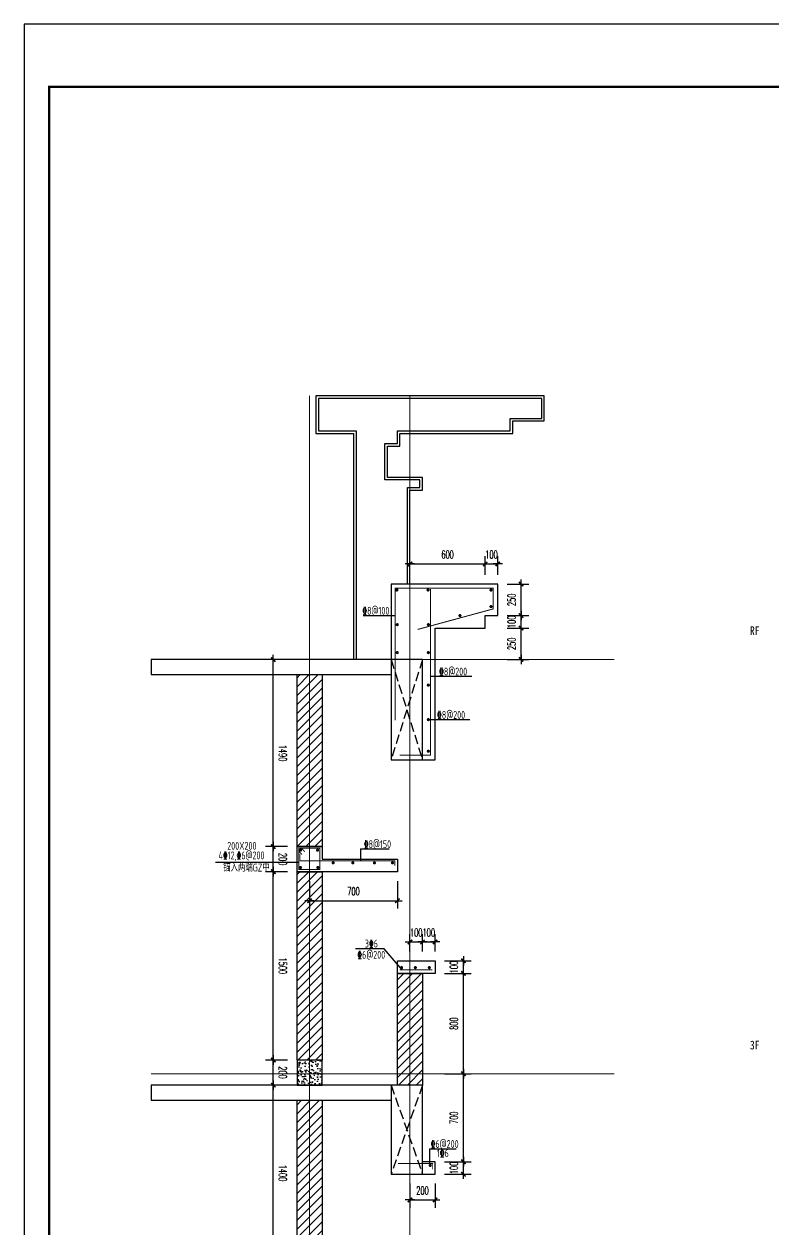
# Model space of a CAD drawing. Extents: x 169490 to 7584583, y -2399407 to 1374371.
# Drawn here: x 771970 to 777946, y 478782 to 488385 of the extents above; entities that cross this region are included whole.
import ezdxf

# ---------------------------------------------------------------- set-up
doc = ezdxf.new("R2010")
doc.units = 0
doc.header["$LTSCALE"] = 100
for name, pattern in [('ACAD_ISO10W100', [18.5, 12, -3, 0.5, -3]), ('DASH', [0.35, 0.25, -0.1]), ('DOTE', [2.42, 2, -0.2, 0.02, -0.2])]:
    doc.linetypes.add(name, pattern=pattern)
doc.layers.get('0').update_dxf_attribs({"linetype": 'CONTINUOUS'})
doc.layers.get('DEFPOINTS').update_dxf_attribs({"linetype": 'CONTINUOUS'})
for name, color, linetype in [('A-TEXT(房间)', 243, 'CONTINUOUS'), ('PUB_HATCH', 8, 'CONTINUOUS'), ('S-DETL-RBAR', 1, 'CONTINUOUS'), ('S-DETL-TEXT', 7, 'CONTINUOUS'), ('TEXT', 7, 'CONTINUOUS'), ('WALL', 7, 'CONTINUOUS'), ('图框', 140, 'CONTINUOUS'), ('尺寸标注', 3, 'CONTINUOUS'), ('立面-2', 45, 'CONTINUOUS')]:
    doc.layers.add(name, color=color, linetype=linetype)
doc.layers.add('DOTE', color=147, linetype='DOTE', lineweight=15)
doc.layers.add('rein', color=10, linetype='CONTINUOUS', lineweight=18)
doc.styles.add('DIM_FONT_T3', font='SIMPLEX', dxfattribs={"width": 0.494118, "bigfont": 'GBCBIG'})
doc.styles.add('TSSD_REIN', font='tssdeng.shx', dxfattribs={"width": 0.7, "bigfont": 'hztxt.shx'})
doc.styles.add('黑体', font='simhei.ttf', dxfattribs={"width": 0.7})
doc.dimstyles.new('DIMN100$TCH&&25', dxfattribs={"dimtxt": 63.75, "dimasz": 0.25, "dimexe": 62.5, "dimexo": 75, "dimgap": 43.125, "dimtad": 1, "dimdec": 0, "dimzin": 0, "dimdsep": 46, "dimtxsty": 'DIM_FONT_T3', "dimblk": '_DIMX', "dimcen": 0.09, "dimclrt": 7, "dimadec": 0, "dimazin": 0, "dimtfac": 1, "dimtdec": 0, "dimtix": 1, "dimtmove": 2, "dimatfit": 3, "dimldrblk": '_DIMX', "dimfxl": 10, "dimtolj": 1, "dimtzin": 0, "dimarcsym": 0})

# ---------------------------------------------------------------- blocks, each defined once
blk = doc.blocks.new('_DIMX')
blk.add_line((-150, 0), (150, 0))
at = {"const_width": 50}
blk.add_lwpolyline([(-70, -70), (70, 70)], dxfattribs=at)
blk = doc.blocks.new('*D370')
at = {"layer": 'DEFPOINTS', "color": 0, "transparency": 16777216}
for p in [(775245.4, 480924.8), (775471.4, 480924.8), (775245.4, 480824.8)]:
    blk.add_point(p, dxfattribs=at)
at = {"layer": '尺寸标注', "color": 0, "lineweight": -2, "transparency": 16777216}
for p, q in [((775320.4, 480924.8), (775533.9, 480924.8)), ((775471.4, 480925), (775471.4, 480925.3)), ((775471.4, 480824.8), (775471.4, 480924.8)), ((775320.4, 480824.8), (775533.9, 480824.8)), ((775471.4, 480824.5), (775471.4, 480824.3))]:
    blk.add_line(p, q, dxfattribs=at)
at = {"layer": '尺寸标注', "color": 0, "lineweight": -2, "transparency": 16777216, "xscale": 0.25, "yscale": 0.25, "zscale": 0.25}
for p, rotation in [((775471.4, 480924.8), 270), ((775471.4, 480824.8), 90)]:
    blk.add_blockref('_DIMX', p, dxfattribs=dict(at, rotation=rotation))
at = {"layer": '尺寸标注', "color": 7, "transparency": 16777216, "insert": (775396.4, 480874.8), "char_height": 63.75, "attachment_point": 5, "rotation": 90, "style": 'DIM_FONT_T3'}
blk.add_mtext('\\A1;100', dxfattribs=at)
blk = doc.blocks.new('*D371')
at = {"layer": 'DEFPOINTS', "color": 0, "transparency": 16777216}
for p in [(775245.4, 480824.8), (775471.4, 480824.8), (775245.4, 480024.8)]:
    blk.add_point(p, dxfattribs=at)
at = {"layer": '尺寸标注', "color": 0, "lineweight": -2, "transparency": 16777216}
for p, q in [((775320.4, 480824.8), (775533.9, 480824.8)), ((775471.4, 480025), (775471.4, 480824.5)), ((775320.4, 480024.8), (775533.9, 480024.8))]:
    blk.add_line(p, q, dxfattribs=at)
at = {"layer": '尺寸标注', "color": 0, "lineweight": -2, "transparency": 16777216, "xscale": 0.25, "yscale": 0.25, "zscale": 0.25}
for p, rotation in [((775471.4, 480824.8), 90), ((775471.4, 480024.8), 270)]:
    blk.add_blockref('_DIMX', p, dxfattribs=dict(at, rotation=rotation))
at = {"layer": '尺寸标注', "color": 7, "transparency": 16777216, "insert": (775396.4, 480424.8), "char_height": 63.75, "attachment_point": 5, "rotation": 90, "style": 'DIM_FONT_T3'}
blk.add_mtext('\\A1;800', dxfattribs=at)
blk = doc.blocks.new('*D372')
at = {"layer": 'DEFPOINTS', "color": 0, "transparency": 16777216}
for p in [(775245.4, 480024.8), (775471.4, 480024.8), (775245.4, 479325.1)]:
    blk.add_point(p, dxfattribs=at)
at = {"layer": '尺寸标注', "color": 0, "lineweight": -2, "transparency": 16777216}
for p, q in [((775320.4, 480024.8), (775533.9, 480024.8)), ((775471.4, 479325.3), (775471.4, 480024.5)), ((775320.4, 479325.1), (775533.9, 479325.1))]:
    blk.add_line(p, q, dxfattribs=at)
at = {"layer": '尺寸标注', "color": 0, "lineweight": -2, "transparency": 16777216, "xscale": 0.25, "yscale": 0.25, "zscale": 0.25}
for p, rotation in [((775471.4, 480024.8), 90), ((775471.4, 479325.1), 270)]:
    blk.add_blockref('_DIMX', p, dxfattribs=dict(at, rotation=rotation))
at = {"layer": '尺寸标注', "color": 7, "transparency": 16777216, "insert": (775396.4, 479674.9), "char_height": 63.75, "attachment_point": 5, "rotation": 90, "style": 'DIM_FONT_T3'}
blk.add_mtext('\\A1;700', dxfattribs=at)
blk = doc.blocks.new('*D373')
at = {"layer": 'DEFPOINTS', "color": 0, "transparency": 16777216}
for p in [(775245.4, 479325.1), (775471.4, 479325.1), (775245.4, 479225.1)]:
    blk.add_point(p, dxfattribs=at)
at = {"layer": '尺寸标注', "color": 0, "lineweight": -2, "transparency": 16777216}
for p, q in [((775320.4, 479325.1), (775533.9, 479325.1)), ((775471.4, 479325.3), (775471.4, 479325.6)), ((775471.4, 479225.1), (775471.4, 479325.1)), ((775320.4, 479225.1), (775533.9, 479225.1)), ((775471.4, 479224.8), (775471.4, 479224.6))]:
    blk.add_line(p, q, dxfattribs=at)
at = {"layer": '尺寸标注', "color": 0, "lineweight": -2, "transparency": 16777216, "xscale": 0.25, "yscale": 0.25, "zscale": 0.25}
for p, rotation in [((775471.4, 479325.1), 270), ((775471.4, 479225.1), 90)]:
    blk.add_blockref('_DIMX', p, dxfattribs=dict(at, rotation=rotation))
at = {"layer": '尺寸标注', "color": 7, "transparency": 16777216, "insert": (775396.4, 479275.1), "char_height": 63.75, "attachment_point": 5, "rotation": 90, "style": 'DIM_FONT_T3'}
blk.add_mtext('\\A1;100', dxfattribs=at)
blk = doc.blocks.new('*D374')
at = {"layer": 'DEFPOINTS', "color": 0, "transparency": 16777216}
for p in [(775045.4, 479225.1), (775245.4, 479225.1), (775245.4, 479020.2)]:
    blk.add_point(p, dxfattribs=at)
at = {"layer": '尺寸标注', "color": 0, "lineweight": -2, "transparency": 16777216}
for p, q in [((775045.4, 479150.1), (775045.4, 478957.7)), ((775245.4, 479150.1), (775245.4, 478957.7)), ((775045.6, 479020.2), (775245.1, 479020.2))]:
    blk.add_line(p, q, dxfattribs=at)
at = {"layer": '尺寸标注', "color": 0, "lineweight": -2, "transparency": 16777216, "xscale": 0.25, "yscale": 0.25, "zscale": 0.25, "rotation": 180}
blk.add_blockref('_DIMX', (775045.4, 479020.2), dxfattribs=at)
at = {"layer": '尺寸标注', "color": 0, "lineweight": -2, "transparency": 16777216, "xscale": 0.25, "yscale": 0.25, "zscale": 0.25}
blk.add_blockref('_DIMX', (775245.4, 479020.2), dxfattribs=at)
at = {"layer": '尺寸标注', "color": 7, "transparency": 16777216, "insert": (775145.4, 479095.2), "char_height": 63.75, "attachment_point": 5, "style": 'DIM_FONT_T3'}
blk.add_mtext('\\A1;200', dxfattribs=at)
blk = doc.blocks.new('*D375')
at = {"layer": 'DEFPOINTS', "color": 0, "transparency": 16777216}
for p in [(775245.4, 481075.1), (775145.4, 480924.5), (775245.4, 480924.5)]:
    blk.add_point(p, dxfattribs=at)
at = {"layer": '尺寸标注', "color": 0, "lineweight": -2, "transparency": 16777216}
for p, q in [((775145.1, 481075.1), (775144.9, 481075.1)), ((775145.4, 480999.5), (775145.4, 481137.6)), ((775145.4, 481075.1), (775245.4, 481075.1)), ((775245.4, 480999.5), (775245.4, 481137.6)), ((775245.6, 481075.1), (775245.9, 481075.1))]:
    blk.add_line(p, q, dxfattribs=at)
at = {"layer": '尺寸标注', "color": 0, "lineweight": -2, "transparency": 16777216, "xscale": 0.25, "yscale": 0.25, "zscale": 0.25}
blk.add_blockref('_DIMX', (775145.4, 481075.1), dxfattribs=at)
at = {"layer": '尺寸标注', "color": 0, "lineweight": -2, "transparency": 16777216, "xscale": 0.25, "yscale": 0.25, "zscale": 0.25, "rotation": 180}
blk.add_blockref('_DIMX', (775245.4, 481075.1), dxfattribs=at)
at = {"layer": '尺寸标注', "color": 7, "transparency": 16777216, "insert": (775195.4, 481150.1), "char_height": 63.75, "attachment_point": 5, "style": 'DIM_FONT_T3'}
blk.add_mtext('\\A1;100', dxfattribs=at)
blk = doc.blocks.new('*D387')
at = {"layer": 'DEFPOINTS', "color": 0, "transparency": 16777216}
for p in [(773955.9, 483324.8), (774145.2, 483324.8), (774145.2, 481834.8)]:
    blk.add_point(p, dxfattribs=at)
at = {"layer": '尺寸标注', "color": 0, "lineweight": -2, "transparency": 16777216}
for p, q in [((774070.2, 483324.8), (773893.4, 483324.8)), ((773955.9, 481835), (773955.9, 483324.5)), ((774070.2, 481834.8), (773893.4, 481834.8))]:
    blk.add_line(p, q, dxfattribs=at)
at = {"layer": '尺寸标注', "color": 0, "lineweight": -2, "transparency": 16777216, "xscale": 0.25, "yscale": 0.25, "zscale": 0.25}
for p, rotation in [((773955.9, 483324.8), 90.00144266210356), ((773955.9, 481834.8), 270.0014426621036)]:
    blk.add_blockref('_DIMX', p, dxfattribs=dict(at, rotation=rotation))
at = {"layer": '尺寸标注', "color": 7, "transparency": 16777216, "insert": (774030.9, 482579.8), "char_height": 63.75, "attachment_point": 5, "rotation": 270.00144, "style": 'DIM_FONT_T3'}
blk.add_mtext('\\A1;1490', dxfattribs=at)
blk = doc.blocks.new('*D388')
at = {"layer": 'DEFPOINTS', "color": 0, "transparency": 16777216}
for p in [(773955.9, 481834.8), (774145.2, 481834.8), (774145.2, 481634.8)]:
    blk.add_point(p, dxfattribs=at)
at = {"layer": '尺寸标注', "color": 0, "lineweight": -2, "transparency": 16777216}
for p, q in [((774070.2, 481834.8), (773893.4, 481834.8)), ((773955.9, 481635), (773955.9, 481834.5)), ((774070.2, 481634.8), (773893.4, 481634.8))]:
    blk.add_line(p, q, dxfattribs=at)
at = {"layer": '尺寸标注', "color": 0, "lineweight": -2, "transparency": 16777216, "xscale": 0.25, "yscale": 0.25, "zscale": 0.25}
for p, rotation in [((773955.9, 481834.8), 90.00144266213414), ((773955.9, 481634.8), 270.0014426621341)]:
    blk.add_blockref('_DIMX', p, dxfattribs=dict(at, rotation=rotation))
at = {"layer": '尺寸标注', "color": 7, "transparency": 16777216, "insert": (774030.9, 481734.8), "char_height": 63.75, "attachment_point": 5, "rotation": 270.00144, "style": 'DIM_FONT_T3'}
blk.add_mtext('\\A1;200', dxfattribs=at)
blk = doc.blocks.new('*D389')
at = {"layer": 'DEFPOINTS', "color": 0, "transparency": 16777216}
for p in [(773955.9, 481634.8), (774145.2, 481634.8), (774145.2, 480134.8)]:
    blk.add_point(p, dxfattribs=at)
at = {"layer": '尺寸标注', "color": 0, "lineweight": -2, "transparency": 16777216}
for p, q in [((774070.2, 481634.8), (773893.4, 481634.8)), ((773956, 480135), (773955.9, 481634.5)), ((774070.2, 480134.8), (773893.5, 480134.8))]:
    blk.add_line(p, q, dxfattribs=at)
at = {"layer": '尺寸标注', "color": 0, "lineweight": -2, "transparency": 16777216, "xscale": 0.25, "yscale": 0.25, "zscale": 0.25}
for p, rotation in [((773955.9, 481634.8), 90.0014426621089), ((773956, 480134.8), 270.0014426621089)]:
    blk.add_blockref('_DIMX', p, dxfattribs=dict(at, rotation=rotation))
at = {"layer": '尺寸标注', "color": 7, "transparency": 16777216, "insert": (774031, 480884.8), "char_height": 63.75, "attachment_point": 5, "rotation": 270.00144, "style": 'DIM_FONT_T3'}
blk.add_mtext('\\A1;1500', dxfattribs=at)
blk = doc.blocks.new('*D390')
at = {"layer": 'DEFPOINTS', "color": 0, "transparency": 16777216}
for p in [(773956, 480134.8), (774145.2, 480134.8), (774145.2, 479934.8)]:
    blk.add_point(p, dxfattribs=at)
at = {"layer": '尺寸标注', "color": 0, "lineweight": -2, "transparency": 16777216}
for p, q in [((774070.2, 480134.8), (773893.5, 480134.8)), ((773956, 479935), (773956, 480134.5)), ((774070.2, 479934.8), (773893.5, 479934.8))]:
    blk.add_line(p, q, dxfattribs=at)
at = {"layer": '尺寸标注', "color": 0, "lineweight": -2, "transparency": 16777216, "xscale": 0.25, "yscale": 0.25, "zscale": 0.25}
for p, rotation in [((773956, 480134.8), 90.00144266221554), ((773956, 479934.8), 270.0014426622155)]:
    blk.add_blockref('_DIMX', p, dxfattribs=dict(at, rotation=rotation))
at = {"layer": '尺寸标注', "color": 7, "transparency": 16777216, "insert": (774031, 480034.8), "char_height": 63.75, "attachment_point": 5, "rotation": 270.00144, "style": 'DIM_FONT_T3'}
blk.add_mtext('\\A1;200', dxfattribs=at)
blk = doc.blocks.new('*D391')
at = {"layer": 'DEFPOINTS', "color": 0, "transparency": 16777216}
for p in [(773956, 479934.8), (774145.2, 479934.8), (774145.3, 478534.8)]:
    blk.add_point(p, dxfattribs=at)
at = {"layer": '尺寸标注', "color": 0, "lineweight": -2, "transparency": 16777216}
for p, q in [((774070.2, 479934.8), (773893.5, 479934.8)), ((773956, 478535), (773956, 479934.5)), ((774070.3, 478534.8), (773893.5, 478534.8))]:
    blk.add_line(p, q, dxfattribs=at)
at = {"layer": '尺寸标注', "color": 0, "lineweight": -2, "transparency": 16777216, "xscale": 0.25, "yscale": 0.25, "zscale": 0.25}
for p, rotation in [((773956, 479934.8), 90.00144266210793), ((773956, 478534.8), 270.0014426621079)]:
    blk.add_blockref('_DIMX', p, dxfattribs=dict(at, rotation=rotation))
at = {"layer": '尺寸标注', "color": 7, "transparency": 16777216, "insert": (774031, 479234.8), "char_height": 63.75, "attachment_point": 5, "rotation": 270.00144, "style": 'DIM_FONT_T3'}
blk.add_mtext('\\A1;1400', dxfattribs=at)
blk = doc.blocks.new('*D401')
at = {"layer": 'DEFPOINTS', "color": 0, "transparency": 16777216}
for p in [(774245.4, 481634.8), (774945.4, 481634.8), (774945.4, 481403.4)]:
    blk.add_point(p, dxfattribs=at)
at = {"layer": '尺寸标注', "color": 0, "lineweight": -2, "transparency": 16777216}
for p, q in [((774245.4, 481559.8), (774245.4, 481340.9)), ((774945.4, 481559.8), (774945.4, 481340.9)), ((774245.6, 481403.4), (774945.1, 481403.4))]:
    blk.add_line(p, q, dxfattribs=at)
at = {"layer": '尺寸标注', "color": 0, "lineweight": -2, "transparency": 16777216, "xscale": 0.25, "yscale": 0.25, "zscale": 0.25, "rotation": 180}
blk.add_blockref('_DIMX', (774245.4, 481403.4), dxfattribs=at)
at = {"layer": '尺寸标注', "color": 0, "lineweight": -2, "transparency": 16777216, "xscale": 0.25, "yscale": 0.25, "zscale": 0.25}
blk.add_blockref('_DIMX', (774945.4, 481403.4), dxfattribs=at)
at = {"layer": '尺寸标注', "color": 7, "transparency": 16777216, "insert": (774595.4, 481478.4), "char_height": 63.75, "attachment_point": 5, "style": 'DIM_FONT_T3'}
blk.add_mtext('\\A1;700', dxfattribs=at)
blk = doc.blocks.new('*D693')
at = {"layer": 'DEFPOINTS', "color": 0, "transparency": 16777216}
for p in [(775745.4, 484085.7), (775645.4, 483924.8), (775745.4, 483924.8)]:
    blk.add_point(p, dxfattribs=at)
at = {"layer": '尺寸标注', "color": 0, "lineweight": -2, "transparency": 16777216}
for p, q in [((775645.4, 483999.8), (775645.4, 484148.2)), ((775745.4, 483999.8), (775745.4, 484148.2)), ((775645.1, 484085.7), (775644.9, 484085.7)), ((775645.4, 484085.7), (775745.4, 484085.7)), ((775745.6, 484085.7), (775745.9, 484085.7))]:
    blk.add_line(p, q, dxfattribs=at)
at = {"layer": '尺寸标注', "color": 0, "lineweight": -2, "transparency": 16777216, "xscale": 0.25, "yscale": 0.25, "zscale": 0.25}
blk.add_blockref('_DIMX', (775645.4, 484085.7), dxfattribs=at)
at = {"layer": '尺寸标注', "color": 0, "lineweight": -2, "transparency": 16777216, "xscale": 0.25, "yscale": 0.25, "zscale": 0.25, "rotation": 180}
blk.add_blockref('_DIMX', (775745.4, 484085.7), dxfattribs=at)
at = {"layer": '尺寸标注', "color": 7, "transparency": 16777216, "insert": (775695.4, 484160.7), "char_height": 63.75, "attachment_point": 5, "style": 'DIM_FONT_T3'}
blk.add_mtext('\\A1;100', dxfattribs=at)
blk = doc.blocks.new('*D694')
at = {"layer": 'DEFPOINTS', "color": 0, "transparency": 16777216}
for p in [(775645.4, 484085.7), (775045.4, 483924.8), (775645.4, 483924.8)]:
    blk.add_point(p, dxfattribs=at)
at = {"layer": '尺寸标注', "color": 0, "lineweight": -2, "transparency": 16777216}
for p, q in [((775045.4, 483999.8), (775045.4, 484148.2)), ((775645.4, 483999.8), (775645.4, 484148.2)), ((775045.6, 484085.7), (775645.1, 484085.7))]:
    blk.add_line(p, q, dxfattribs=at)
at = {"layer": '尺寸标注', "color": 0, "lineweight": -2, "transparency": 16777216, "xscale": 0.25, "yscale": 0.25, "zscale": 0.25, "rotation": 180}
blk.add_blockref('_DIMX', (775045.4, 484085.7), dxfattribs=at)
at = {"layer": '尺寸标注', "color": 0, "lineweight": -2, "transparency": 16777216, "xscale": 0.25, "yscale": 0.25, "zscale": 0.25}
blk.add_blockref('_DIMX', (775645.4, 484085.7), dxfattribs=at)
at = {"layer": '尺寸标注', "color": 7, "transparency": 16777216, "insert": (775345.4, 484160.7), "char_height": 63.75, "attachment_point": 5, "style": 'DIM_FONT_T3'}
blk.add_mtext('\\A1;600', dxfattribs=at)
blk = doc.blocks.new('*D695')
at = {"layer": 'DEFPOINTS', "color": 0, "transparency": 16777216}
for p in [(775745.4, 483924.8), (775931.1, 483924.8), (775745.4, 483674.8)]:
    blk.add_point(p, dxfattribs=at)
at = {"layer": '尺寸标注', "color": 0, "lineweight": -2, "transparency": 16777216}
for p, q in [((775820.4, 483924.8), (775993.6, 483924.8)), ((775931.1, 483675), (775931.1, 483924.5)), ((775820.4, 483674.8), (775993.6, 483674.8))]:
    blk.add_line(p, q, dxfattribs=at)
at = {"layer": '尺寸标注', "color": 0, "lineweight": -2, "transparency": 16777216, "xscale": 0.25, "yscale": 0.25, "zscale": 0.25}
for p, rotation in [((775931.1, 483924.8), 90), ((775931.1, 483674.8), 270)]:
    blk.add_blockref('_DIMX', p, dxfattribs=dict(at, rotation=rotation))
at = {"layer": '尺寸标注', "color": 7, "transparency": 16777216, "insert": (775856.1, 483799.8), "char_height": 63.75, "attachment_point": 5, "rotation": 90, "style": 'DIM_FONT_T3'}
blk.add_mtext('\\A1;250', dxfattribs=at)
blk = doc.blocks.new('*D696')
at = {"layer": 'DEFPOINTS', "color": 0, "transparency": 16777216}
for p in [(775745.4, 483674.8), (775931.1, 483674.8), (775745.4, 483574.8)]:
    blk.add_point(p, dxfattribs=at)
at = {"layer": '尺寸标注', "color": 0, "lineweight": -2, "transparency": 16777216}
for p, q in [((775820.4, 483674.8), (775993.6, 483674.8)), ((775931.1, 483675), (775931.1, 483675.3)), ((775931.1, 483574.8), (775931.1, 483674.8)), ((775820.4, 483574.8), (775993.6, 483574.8)), ((775931.1, 483574.5), (775931.1, 483574.3))]:
    blk.add_line(p, q, dxfattribs=at)
at = {"layer": '尺寸标注', "color": 0, "lineweight": -2, "transparency": 16777216, "xscale": 0.25, "yscale": 0.25, "zscale": 0.25}
for p, rotation in [((775931.1, 483674.8), 270), ((775931.1, 483574.8), 90)]:
    blk.add_blockref('_DIMX', p, dxfattribs=dict(at, rotation=rotation))
at = {"layer": '尺寸标注', "color": 7, "transparency": 16777216, "insert": (775856.1, 483624.8), "char_height": 63.75, "attachment_point": 5, "rotation": 90, "style": 'DIM_FONT_T3'}
blk.add_mtext('\\A1;100', dxfattribs=at)
blk = doc.blocks.new('*D697')
at = {"layer": 'DEFPOINTS', "color": 0, "transparency": 16777216}
for p in [(775745.4, 483574.8), (775931.1, 483574.8), (775745.4, 483324.8)]:
    blk.add_point(p, dxfattribs=at)
at = {"layer": '尺寸标注', "color": 0, "lineweight": -2, "transparency": 16777216}
for p, q in [((775820.4, 483574.8), (775993.6, 483574.8)), ((775931.1, 483325), (775931.1, 483574.5)), ((775820.4, 483324.8), (775993.6, 483324.8))]:
    blk.add_line(p, q, dxfattribs=at)
at = {"layer": '尺寸标注', "color": 0, "lineweight": -2, "transparency": 16777216, "xscale": 0.25, "yscale": 0.25, "zscale": 0.25}
for p, rotation in [((775931.1, 483574.8), 90), ((775931.1, 483324.8), 270)]:
    blk.add_blockref('_DIMX', p, dxfattribs=dict(at, rotation=rotation))
at = {"layer": '尺寸标注', "color": 7, "transparency": 16777216, "insert": (775856.1, 483449.8), "char_height": 63.75, "attachment_point": 5, "rotation": 90, "style": 'DIM_FONT_T3'}
blk.add_mtext('\\A1;250', dxfattribs=at)
blk = doc.blocks.new('*D698')
at = {"layer": 'DEFPOINTS', "color": 0, "transparency": 16777216}
for p in [(775145.4, 481075.1), (775045.4, 480924.5), (775145.4, 480924.5)]:
    blk.add_point(p, dxfattribs=at)
at = {"layer": '尺寸标注', "color": 0, "lineweight": -2, "transparency": 16777216}
for p, q in [((775045.1, 481075.1), (775044.9, 481075.1)), ((775045.4, 480999.5), (775045.4, 481137.6)), ((775045.4, 481075.1), (775145.4, 481075.1)), ((775145.4, 480999.5), (775145.4, 481137.6)), ((775145.6, 481075.1), (775145.9, 481075.1))]:
    blk.add_line(p, q, dxfattribs=at)
at = {"layer": '尺寸标注', "color": 0, "lineweight": -2, "transparency": 16777216, "xscale": 0.25, "yscale": 0.25, "zscale": 0.25}
blk.add_blockref('_DIMX', (775045.4, 481075.1), dxfattribs=at)
at = {"layer": '尺寸标注', "color": 0, "lineweight": -2, "transparency": 16777216, "xscale": 0.25, "yscale": 0.25, "zscale": 0.25, "rotation": 180}
blk.add_blockref('_DIMX', (775145.4, 481075.1), dxfattribs=at)
at = {"layer": '尺寸标注', "color": 7, "transparency": 16777216, "insert": (775095.4, 481150.1), "char_height": 63.75, "attachment_point": 5, "style": 'DIM_FONT_T3'}
blk.add_mtext('\\A1;100', dxfattribs=at)
blk = doc.blocks.new('whhhh')
at = {"layer": 'S-DETL-RBAR', "const_width": 7.5}
blk.add_lwpolyline([(5842881.5, -2287989.3), (5843049, -2287989.3), (5843049, -2288159.1), (5842881.5, -2288159.1)], close=True, dxfattribs=at)
for points in [[(5842881.5, -2288012.3), (5842907.4, -2288038.3)], [(5843648.6, -2288129), (5843648.6, -2288090.1), (5842891.9, -2288090.1), (5842891.9, -2288035)], [(5842930.4, -2288015.3), (5842904.4, -2287989.3)]]:
    blk.add_lwpolyline(points, dxfattribs=at)
at = {"layer": 'S-DETL-RBAR', "const_width": 12.5}
for points in [[(5842889.7, -2288005.1, 1), (5842902.2, -2288005.1, 1)], [(5843025.3, -2288005.1, 1), (5843037.8, -2288005.1, 1)], [(5842889.3, -2288143.1, 1), (5842901.8, -2288143.1, 1)], [(5843027.5, -2288143.1, 1), (5843040, -2288143.1, 1)], [(5843149.5, -2288105.7, 1), (5843162, -2288105.7, 1)], [(5843306.5, -2288105.7, 1), (5843319, -2288105.7, 1)], [(5843478.5, -2288105.7, 1), (5843491, -2288105.7, 1)], [(5843623.2, -2288105.7, 1), (5843635.7, -2288105.7, 1)]]:
    blk.add_lwpolyline(points, format="xyb", close=True, dxfattribs=at)
at = {"layer": 'S-DETL-TEXT'}
for p, q in [((5843374.4, -2287994.1), (5843603.7, -2287994.1)), ((5843374.4, -2287994.1), (5843374.4, -2288090.1)), ((5842217.5, -2288100.1), (5842615.2, -2288100.1)), ((5842217.5, -2288100.1), (5842881.5, -2288100.1))]:
    blk.add_line(p, q, dxfattribs=at)
at = {"layer": 'S-DETL-TEXT', "style": 'TSSD_REIN', "width": 0.7}
for s, p in [('200X200', (5842311.5, -2288001.3, 3.7)), ('%%1328@150', (5843400.7, -2287987.8, 3.7)), ('4%%13212,%%1326@200', (5842242.7, -2288077.2, 3.7)), ('锚入两端GZ中', (5842279, -2288174.5))]:
    blk.add_text(s, height=62.5, dxfattribs=at).set_placement(p)

msp = doc.modelspace()

# ---------------------------------------------------------------- hatches: boundary and pattern name
at = {"layer": 'PUB_HATCH'}
h = msp.add_hatch(dxfattribs=at)
h.set_pattern_fill('普通砖', color=256, scale=20, style=0)
h.set_pattern_definition([(45, (-538482.084, -145534.774), (-35.3553532, 35.3553532), [])])
h.paths.add_polyline_path([(774145.4, 483204.8), (774345.4, 483204.8), (774345.4, 481834.8), (774145.4, 481834.8)])
h = msp.add_hatch(dxfattribs=at)
h.set_pattern_fill('普通砖', color=256, scale=20, style=0)
h.set_pattern_definition([(45, (-538482.084, -147100.774), (-35.3553532, 35.3553532), [])])
h.paths.add_polyline_path([(774145.4, 481634.8), (774345.4, 481634.8), (774345.4, 480134.8), (774145.4, 480134.8)])
h = msp.add_hatch(dxfattribs=at)
h.set_pattern_fill('普通砖', color=256, scale=20, style=0)
h.set_pattern_definition([(45, (-537682.084, -145534.774), (-35.3553532, 35.3553532), [])])
h.paths.add_polyline_path([(774945.4, 480824.8), (775145.4, 480824.8), (775145.4, 479934.8), (774945.4, 479934.8)])
at = {"layer": 'PUB_HATCH', "linetype": 'Continuous'}
h = msp.add_hatch(dxfattribs=at)
h.set_pattern_fill('混凝土', color=256, scale=10, style=0)
h.set_pattern_definition([(50, (-540550.454, -146766.34), (71.7260183, -6.2752135), [7.5, -82.5]), (355, (-540550.454, -146766.34), (-13.8751334, 75.2192134), [6, -66]), (100.4514, (-540544.48, -146766.86), (57.8509382, 68.9439542), [6.374019, -70.1142112]), (46.1842, (-540550.45, -146746.34), (106.724105, -16.5519014), [11.25, -123.75]), (96.6356, (-540541.56, -146747.72), (93.4662706, 97.411787), [9.561029, -105.1713]), (351.1842, (-540550.45, -146746.34), (93.4661945, 97.41186), [9, -99]), (21, (-540540.454, -146751.34), (59.6907052, -40.261889), [7.5, -82.5]), (326, (-540540.454, -146751.34), (24.3315332, 72.5150045), [6, -66]), (71.4514, (-540535.48, -146754.694), (84.022263, 32.2530497), [6.374019, -70.1142112]), (37.5, (-540550.454, -146766.34), (1.21598553, 33.2893854), [0, -65.2, 0, -67, 0, -66.25]), (7.5, (-540550.454, -146766.34), (26.30695374, 39.4411712), [0, -38.2, 0, -63.7, 0, -25.25]), (327.5, (-540572.754, -146766.34), (53.3822436, -2.25548717), [0, -25, 0, -78, 0, -103.5]), (317.5, (-540582.754, -146766.34), (58.318617, 10.0104982), [0, -32.5, 0, -51.8, 0, -73.5])])
h.paths.add_polyline_path([(774345.4, 480134.8), (774145.4, 480134.8), (774145.4, 479934.8), (774345.4, 479934.8)])
at = {"layer": 'PUB_HATCH'}
h = msp.add_hatch(dxfattribs=at)
h.set_pattern_fill('普通砖', color=256, scale=20, style=0)
h.set_pattern_definition([(45, (-538482.084, -149501.073), (-35.3553532, 35.3553532), [])])
h.paths.add_polyline_path([(774145.4, 479814.8), (774345.4, 479814.8), (774345.4, 478534.8), (774145.4, 478534.8)])

# ---------------------------------------------------------------- linework, layer by layer
for p, q in [((774840.3, 481019, 0), (774611, 481019, 0)), ((774983.3, 480852.9), (774840.3, 481019, 0))]:
    msp.add_line(p, q)
at = {"layer": 'DOTE', "linetype": 'ACAD_ISO10W100', "ltscale": 100}
for p, q in [((774245.4, 485424.8), (774245.4, 471224.8)), ((775045.4, 485424.8), (775045.4, 471224.8)), ((772981.8, 483324.8), (776672.5, 483324.8)), ((772981.8, 480024.8), (776672.5, 480024.8)), ((772981.8, 480024.8), (776672.5, 480024.8))]:
    msp.add_line(p, q, dxfattribs=at)
at = {"layer": 'rein', "const_width": 7.5}
msp.add_lwpolyline([(774963.6, 480852.9), (775223.8, 480852.9)], dxfattribs=at)
at = {"layer": 'rein', "const_width": 12.5}
for points in [[(774972.3, 480870.7, 1), (774984.8, 480870.7, 1)], [(775082.2, 480870.7, 1), (775094.7, 480870.7, 1)], [(775193.6, 480870.7, 1), (775206.1, 480870.7, 1)]]:
    msp.add_lwpolyline(points, format="xyb", close=True, dxfattribs=at)
at = {"layer": 'S-DETL-RBAR', "const_width": 7.5}
for points in [[(774926.5, 482840.3), (774926.5, 483893.9), (775709.5, 483893.9), (775709.5, 483727.7), (775107.1, 483564.2)], [(775208.4, 483885.9), (775208.4, 482563.1), (774962.6, 482563.1)], [(775226.5, 479264.7), (775226.5, 479310.7), (774950.3, 479310.7)]]:
    msp.add_lwpolyline(points, dxfattribs=at)
at = {"layer": 'S-DETL-RBAR', "const_width": 12.5}
for points in [[(774934.8, 483878.1, 1), (774947.3, 483878.1, 1)], [(775183.4, 483878.1, 1), (775195.9, 483878.1, 1)], [(775685.1, 483878.1, 1), (775697.6, 483878.1, 1)], [(775685.1, 483746.3, 1), (775697.6, 483746.3, 1)], [(775438, 483674.2, 1), (775450.5, 483674.2, 1)], [(774938, 483602.3, 1), (774950.5, 483602.3, 1)], [(775185.8, 483602.3, 1), (775198.3, 483602.3, 1)], [(774938, 483379.6, 1), (774950.5, 483379.6, 1)], [(775185.8, 483379.6, 1), (775198.3, 483379.6, 1)], [(775185.8, 483120.5, 1), (775198.3, 483120.5, 1)], [(775185.8, 482845.9, 1), (775198.3, 482845.9, 1)], [(775185.8, 482594.5, 1), (775198.3, 482594.5, 1)], [(775201.1, 479295.2, 1), (775213.6, 479295.2, 1)]]:
    msp.add_lwpolyline(points, format="xyb", close=True, dxfattribs=at)
at = {"layer": 'S-DETL-TEXT'}
for p, q in [((774671.8, 483675.5), (774926.5, 483675.5)), ((775208.4, 483191.2), (775538, 483191.2)), ((775192, 482845.9), (775521.7, 482845.9)), ((775201.3, 479428.2), (775414.1, 479428.2)), ((775201.3, 479428.2), (775201.3, 479310.7))]:
    msp.add_line(p, q, dxfattribs=at)
at = {"layer": 'WALL'}
for p, q in [((775745.4, 483924.8), (774895.4, 483924.8)), ((774895.4, 483924.8), (774895.4, 483324.8)), ((775745.4, 483674.8), (775745.4, 483924.8)), ((775645.4, 483574.8), (775645.4, 483674.8)), ((775645.4, 483674.8), (775745.4, 483674.8)), ((775245.4, 482524.8), (775245.4, 483574.8)), ((775245.4, 483574.8), (775645.4, 483574.8)), ((774895.4, 483324.8), (772981.8, 483324.8)), ((772981.8, 483324.8), (772981.8, 483204.8)), ((772981.8, 483204.8), (774895.4, 483204.8)), ((774895.4, 483204.8), (774895.4, 482524.8)), ((774895.4, 482524.8), (775245.4, 482524.8)), ((775145.4, 479934.8), (772981.8, 479934.8)), ((772981.8, 479934.8), (772981.8, 479814.8)), ((774895.4, 479934.8), (774895.4, 479225.1)), ((775145.4, 479225.1), (775145.4, 479934.8)), ((772981.8, 479814.8), (774145.4, 479814.8)), ((774145.4, 479814.8), (774145.4, 479814.8)), ((774145.4, 479814.8), (774445.4, 479814.8)), ((774445.4, 479814.8), (774445.4, 479814.8)), ((774445.4, 479814.8), (774895.4, 479814.8)), ((775245.4, 479325.1), (775145.4, 479325.1)), ((775245.4, 479225.1), (775245.4, 479325.1)), ((774895.4, 479225.1), (775245.4, 479225.1))]:
    msp.add_line(p, q, dxfattribs=at)
at = {"layer": 'WALL', "linetype": 'DASH', "ltscale": 3}
for p, q in [((775145.4, 483324.8), (774895.4, 482524.8)), ((774895.4, 483324.8), (775145.4, 482524.8)), ((775145.4, 479934.8), (774895.4, 479225.1)), ((774895.4, 479934.8), (775145.4, 479225.1))]:
    msp.add_line(p, q, dxfattribs=at)
at = {"layer": 'WALL'}
for points in [[(775145.4, 483324.8), (774895.4, 483324.8), (774895.4, 482524.8), (775145.4, 482524.8)], [(774145.4, 483204.8), (774345.4, 483204.8), (774345.4, 481834.8), (774145.4, 481834.8)], [(774145.4, 481634.8), (774345.4, 481634.8), (774345.4, 480134.8), (774145.4, 480134.8)], [(774945.4, 480924.8), (775245.4, 480924.8), (775245.4, 480824.8), (775145.4, 480824.8), (775145.4, 480824.8), (774945.4, 480824.8)], [(774945.4, 480824.8), (775145.4, 480824.8), (775145.4, 479934.8), (774945.4, 479934.8)], [(774345.4, 480134.8), (774145.4, 480134.8), (774145.4, 479934.8), (774345.4, 479934.8)], [(774145.4, 479814.8), (774345.4, 479814.8), (774345.4, 478534.8), (774145.4, 478534.8)]]:
    msp.add_lwpolyline(points, close=True, dxfattribs=at)
msp.add_lwpolyline([(774345.4, 481734.8), (774945.4, 481734.8), (774945.4, 481634.8), (774145.4, 481634.8), (774145.4, 481834.8), (774345.4, 481834.8), (774345.4, 481734.8)], dxfattribs=at)
at = {"layer": '图框'}
msp.add_lwpolyline([(771969.8, 488385.4), (771969.8, 467365.4), (783849.8, 467365.4), (783849.8, 488385.4)], close=True, dxfattribs=at)
at = {"layer": '图框', "const_width": 20}
msp.add_lwpolyline([(772169.8, 487885.4), (772169.8, 467565.4), (783649.8, 467565.4), (783649.8, 487885.4)], close=True, dxfattribs=at)
at = {"layer": '立面-2', "color": 36}
for points in [[(775045.4, 483924.8), (775045.4, 484674.8), (775145.4, 484674.8), (775145.4, 484774.8), (774865.4, 484774.8), (774865.4, 485024.8), (774965.4, 485024.8), (774965.4, 485124.8), (775865.4, 485124.8), (775865.4, 485224.8), (776115.4, 485224.8), (776115.4, 485424.8), (774295.4, 485424.8), (774295.4, 485124.8), (774595.4, 485124.8), (774595.4, 483324.8)], [(775025.4, 483924.8), (775025.4, 484694.8), (775125.4, 484694.8), (775125.4, 484754.8), (774845.4, 484754.8), (774845.4, 485044.8), (774945.4, 485044.8), (774945.4, 485144.8), (775845.4, 485144.8), (775845.4, 485244.8), (776095.4, 485244.8), (776095.4, 485404.8), (774315.4, 485404.8), (774315.4, 485144.8), (774615.4, 485144.8), (774615.4, 483324.8)]]:
    msp.add_lwpolyline(points, dxfattribs=at)

# ---------------------------------------------------------------- block references
at = {"layer": 'S-DETL-RBAR'}
msp.add_blockref('whhhh', (-5068722.7, 2769810.6), dxfattribs=at)

# ---------------------------------------------------------------- texts
at = {"layer": 'A-TEXT(房间)', "style": '黑体', "width": 0.8}
for s, p in [('RF', (777755.5, 483519.3)), ('3F', (777755.5, 480219.3))]:
    msp.add_text(s, height=70, dxfattribs=at).set_placement(p)
at = {"layer": 'S-DETL-TEXT', "style": 'TSSD_REIN', "width": 0.7}
for s, p in [('%%1328@100', (774666.6, 483681.8, 3.7)), ('%%1328@200', (775278.1, 483197.5, 3.7)), ('%%1328@200', (775261.8, 482852.2, 3.7)), ('%%1326@200', (775211, 479434.6, 3.7)), ('1%%1326', (775260.2, 479361.7, 3.7))]:
    msp.add_text(s, height=62.5, dxfattribs=at).set_placement(p)
at = {"layer": 'TEXT', "color": 7, "style": 'TSSD_REIN', "width": 0.7}
for s, p in [('3%%1326', (774686, 481030.7, 3.7)), ('%%1326@200', (774626.2, 480941.6, 3.7))]:
    msp.add_text(s, height=62.5, dxfattribs=at).set_placement(p)

# ---------------------------------------------------------------- dimensions: what is measured, and where the dimension line sits
at = {"layer": '尺寸标注'}
for p1, p2, distance, picture, middle in [((775045.4, 483924.8), (775645.4, 483924.8), 160.9, '*D694', (775345.4, 484160.7)), ((775645.4, 483924.8), (775745.4, 483924.8), 160.9, '*D693', (775695.4, 484160.7)), ((775745.4, 483674.8), (775745.4, 483924.8), -185.7, '*D695', (775856.1, 483799.8)), ((775745.4, 483574.8), (775745.4, 483674.8), -185.7, '*D696', (775856.1, 483624.8)), ((775745.4, 483324.8), (775745.4, 483574.8), -185.7, '*D697', (775856.1, 483449.8)), ((774145.2, 481834.8), (774145.2, 483324.8), 189.3, '*D387', (774030.9, 482579.8)), ((774145.2, 481634.8), (774145.2, 481834.8), 189.3, '*D388', (774030.9, 481734.8)), ((774145.2, 480134.8), (774145.2, 481634.8), 189.3, '*D389', (774031, 480884.8)), ((774245.4, 481634.8), (774945.4, 481634.8), -231.4, '*D401', (774595.4, 481478.4)), ((775045.4, 480924.5), (775145.4, 480924.5), 150.6, '*D698', (775095.4, 481150.1)), ((775145.4, 480924.5), (775245.4, 480924.5), 150.6, '*D375', (775195.4, 481150.1)), ((775245.4, 480824.8), (775245.4, 480924.8), -226, '*D370', (775396.4, 480874.8)), ((775245.4, 480024.8), (775245.4, 480824.8), -226, '*D371', (775396.4, 480424.8)), ((774145.2, 479934.8), (774145.2, 480134.8), 189.3, '*D390', (774031, 480034.8)), ((775245.4, 479325.1), (775245.4, 480024.8), -226, '*D372', (775396.4, 479674.9)), ((774145.3, 478534.8), (774145.2, 479934.8), 189.3, '*D391', (774031, 479234.8)), ((775245.4, 479225.1), (775245.4, 479325.1), -226, '*D373', (775396.4, 479275.1)), ((775045.4, 479225.1), (775245.4, 479225.1), -204.8, '*D374', (775145.4, 479095.2))]:
    dim = msp.add_aligned_dim(p1=p1, p2=p2, distance=distance, dimstyle='DIMN100$TCH&&25', dxfattribs=at)
    dim.commit()
    dim.dimension.update_dxf_attribs({"geometry": picture, "text_midpoint": middle})

doc.saveas('drawing.dxf')
